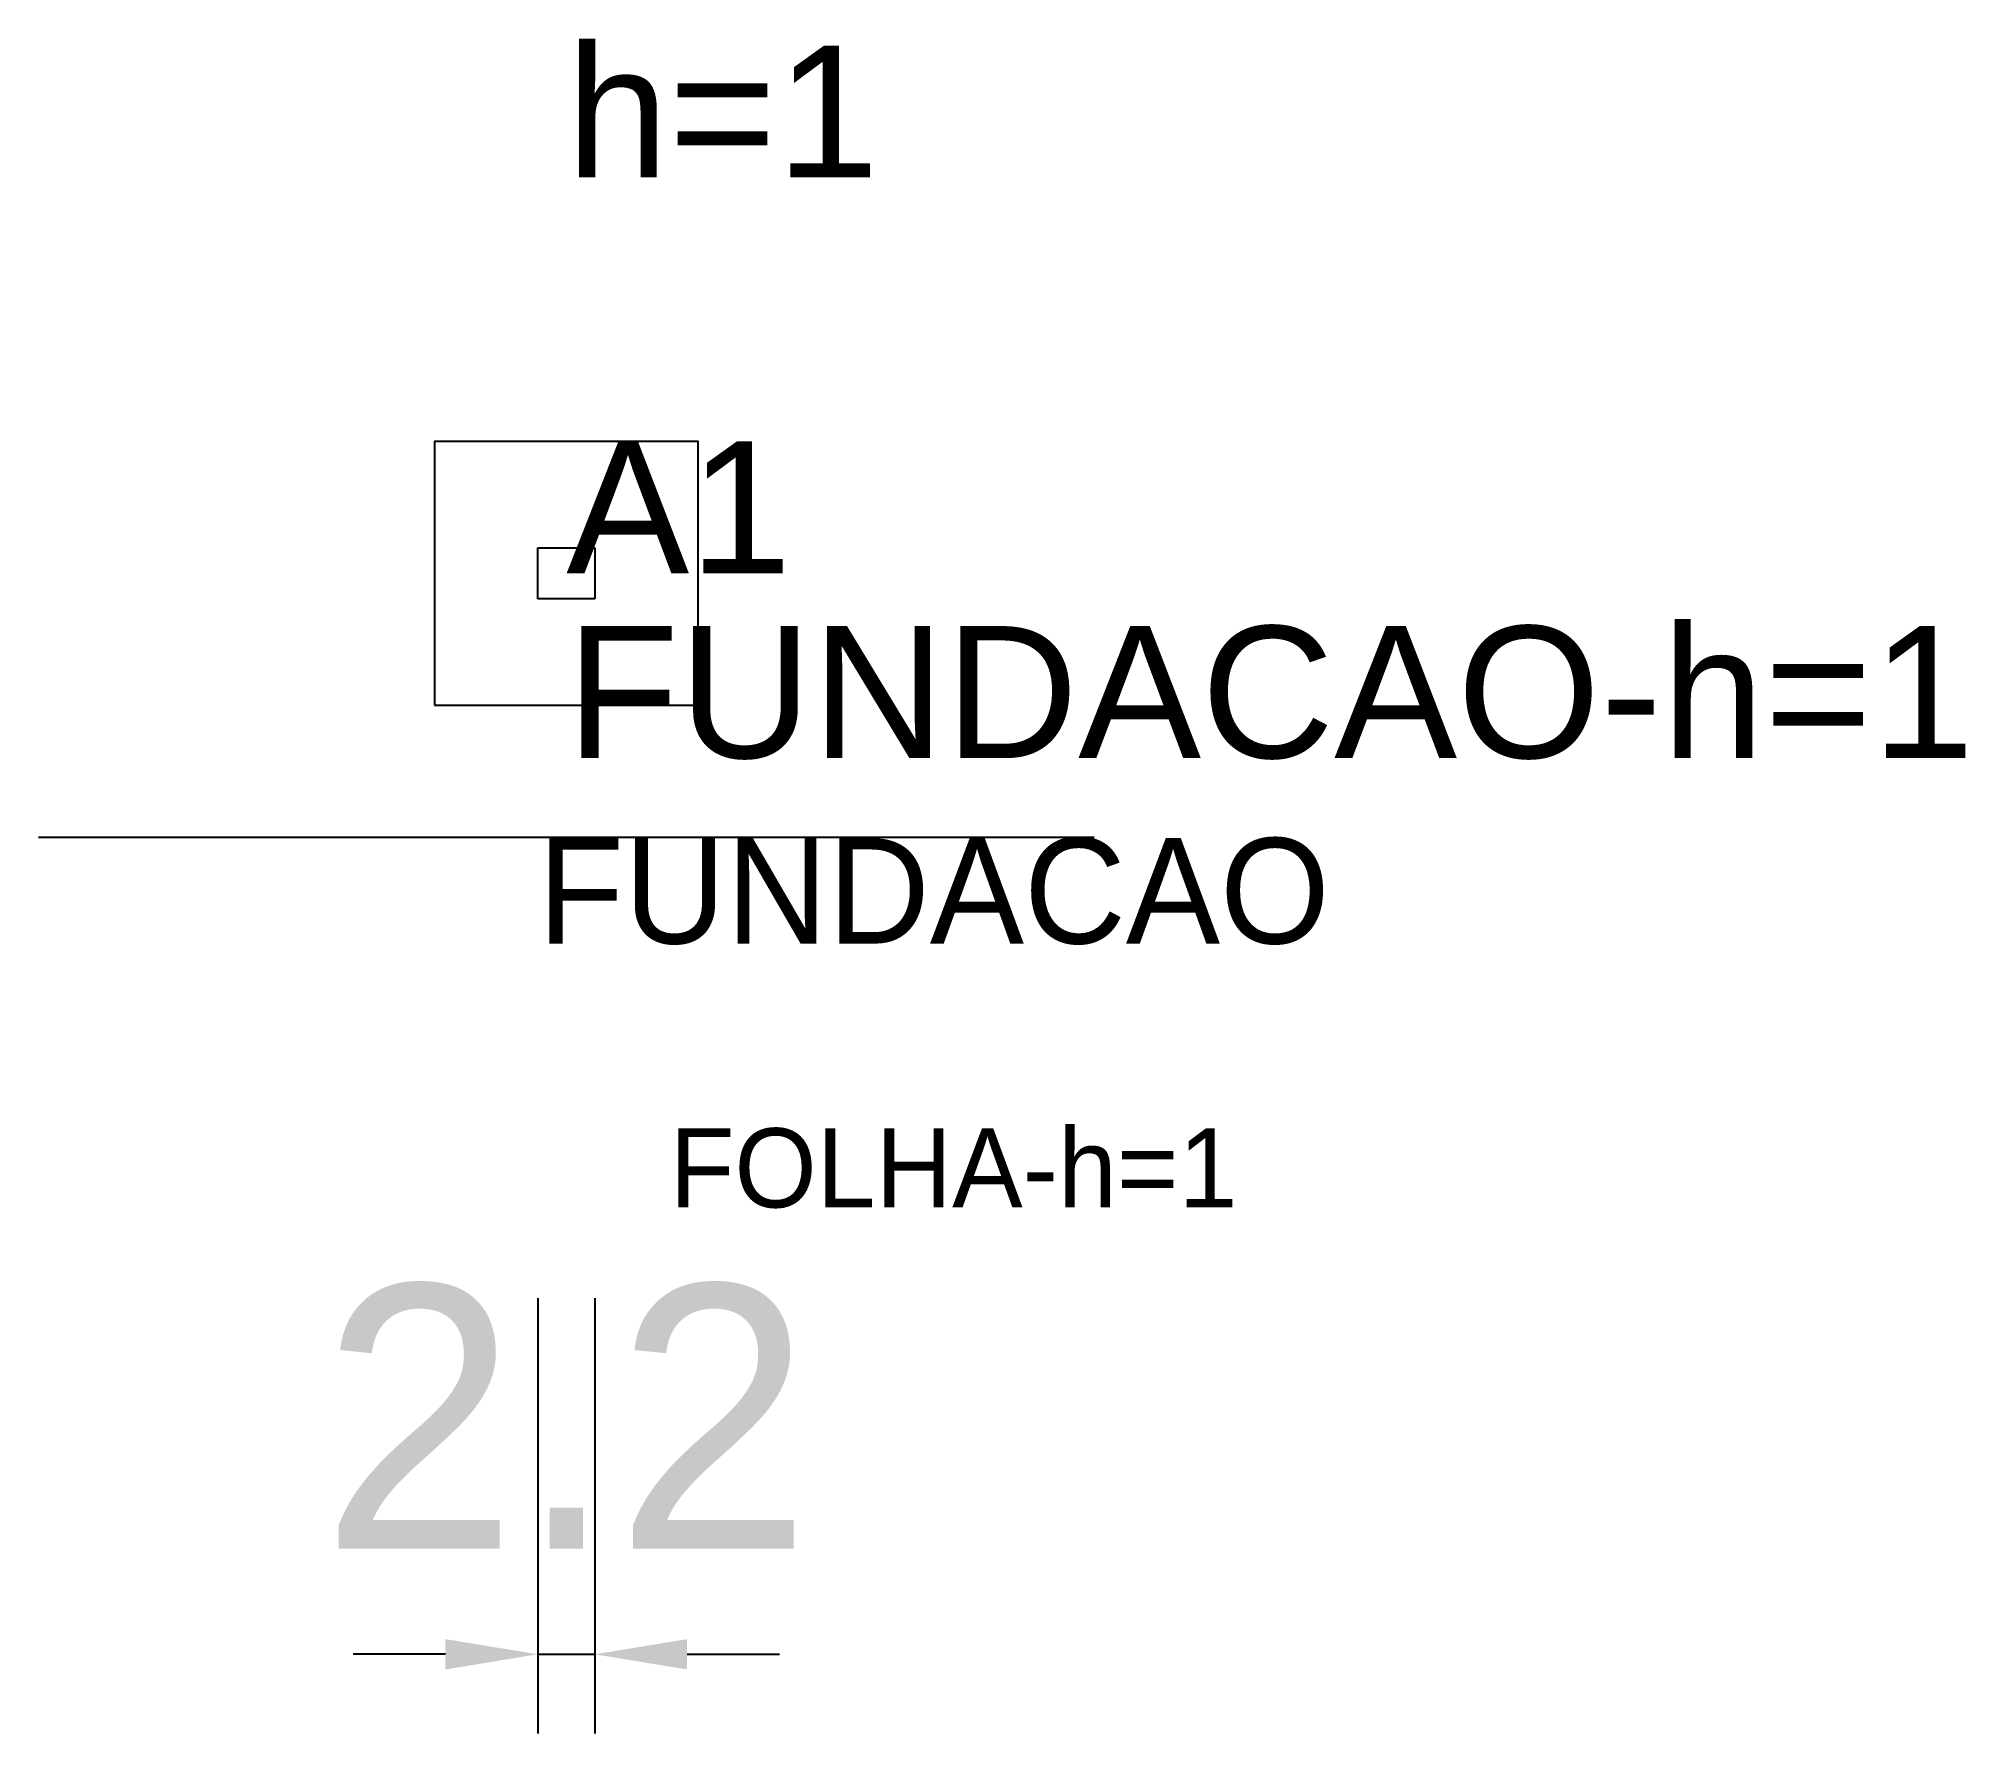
# Model space of a CAD drawing. Header units: metres. Extents: x 203.3 to 276.3, y 156.6 to 220.8.
import ezdxf

# ---------------------------------------------------------------- set-up
doc = ezdxf.new("R2010")
doc.units = ezdxf.units.M
for name, color, linetype in [('3', 3, 'CONTINUOUS'), ('AUX00', 7, 'CONTINUOUS'), ('COTA', 241, 'CONTINUOUS'), ('FOLHA', 255, 'CONTINUOUS'), ('Hachura', 251, 'CONTINUOUS'), ('NOMENCLATURA', 7, 'CONTINUOUS'), ('Nível', 160, 'CONTINUOUS'), ('Painéis', 200, 'CONTINUOUS'), ('Pilares', 5, 'CONTINUOUS'), ('SARR_2.2x7', 40, 'CONTINUOUS')]:
    doc.layers.add(name, color=color, linetype=linetype)
doc.styles.add('ARIAL', font='Arial.ttf')
doc.styles.add('STR_STANDARD', font='arial.ttf')
doc.dimstyles.new('EZ DXF', dxfattribs={"dimtxt": 10, "dimasz": 3.5, "dimexe": 3, "dimexo": 1.5, "dimgap": 1, "dimtad": 1, "dimdec": 1, "dimdsep": 46, "dimcen": 2.5, "dimazin": 3, "dimtfac": 1, "dimtmove": 0, "dimatfit": 3})

msp = doc.modelspace()

# ---------------------------------------------------------------- hatches: boundary and pattern name
at = {"layer": 'Hachura'}
h = msp.add_hatch(dxfattribs=at)
h.set_pattern_fill('ANSI31', scale=50)
h.paths.add_polyline_path([(222.2, 201.5), (224.36, 201.5), (224.36, 199.5646), (222.2, 199.5646)])
h = msp.add_hatch(dxfattribs=at)
h.set_pattern_fill('ANSI31', scale=50)
h.paths.add_polyline_path([(222.2, 201.5), (224.36, 201.5), (224.36, 199.5646), (222.2, 199.5646)])

# ---------------------------------------------------------------- linework, layer by layer
at = {"layer": 'Painéis', "color": 200}
for p, q in [((222.2, 201.5), (224.36, 201.5)), ((222.2, 199.5646), (222.2, 201.5)), ((222.2, 201.5), (224.36, 201.5)), ((222.2, 199.5646), (222.2, 201.5)), ((224.36, 201.5), (224.36, 199.5646)), ((224.36, 201.5), (224.36, 199.5646)), ((224.36, 199.5646), (222.2, 199.5646)), ((224.36, 199.5646), (222.2, 199.5646))]:
    msp.add_line(p, q, dxfattribs=at)
at = {"layer": 'Pilares'}
msp.add_lwpolyline([(218.28, 195.5323), (228.28, 195.5323), (228.28, 205.5323), (218.28, 205.5323)], close=True, dxfattribs=at)
msp.add_lwpolyline([(218.28, 195.5323), (228.28, 195.5323), (228.28, 205.5323), (218.28, 205.5323)], close=True, dxfattribs=at)
at = {"layer": 'SARR_2.2x7'}
msp.add_line((203.28, 190.5323), (243.28, 190.5323), dxfattribs=at)
msp.add_line((203.28, 190.5323), (243.28, 190.5323), dxfattribs=at)

# ---------------------------------------------------------------- texts
at = {"layer": '3', "style": 'STR_STANDARD'}
msp.add_text('A1', height=5, dxfattribs=at).set_placement((223.28, 200.5323))
msp.add_text('A1', height=5, dxfattribs=at).set_placement((223.28, 200.5323))
at = {"layer": 'AUX00', "style": 'STR_STANDARD'}
msp.add_text('FUNDACAO-h=1', height=5, dxfattribs=at).set_placement((223.28, 193.5323))
msp.add_text('FUNDACAO-h=1', height=5, dxfattribs=at).set_placement((223.28, 193.5323))
at = {"layer": 'FOLHA'}
msp.add_text('FOLHA-h=1', height=3, dxfattribs=at).set_placement((227.2, 176.5))
msp.add_text('FOLHA-h=1', height=3, dxfattribs=at).set_placement((227.2, 176.5))
at = {"layer": 'NOMENCLATURA', "insert": (223.28, 220.5323), "char_height": 5, "attachment_point": 1, "style": 'ARIAL'}
msp.add_mtext('h=1', dxfattribs=at)
msp.add_mtext('h=1', dxfattribs=at)
at = {"layer": 'Nível'}
msp.add_text('FUNDACAO', height=4, dxfattribs=at).set_placement((222.2, 186.5))
msp.add_text('FUNDACAO', height=4, dxfattribs=at).set_placement((222.2, 186.5))

# ---------------------------------------------------------------- dimensions: what is measured, and where the dimension line sits
at = {"layer": 'COTA'}
msp.add_linear_dim(base=(222.2, 159.5646), p1=(222.2, 174.5646), p2=(224.36, 174.5646), dimstyle='EZ DXF', dxfattribs=at).render()
msp.add_linear_dim(base=(222.2, 159.5646), p1=(222.2, 174.5646), p2=(224.36, 174.5646), dimstyle='EZ DXF', dxfattribs=at).render()

doc.saveas('drawing.dxf')
